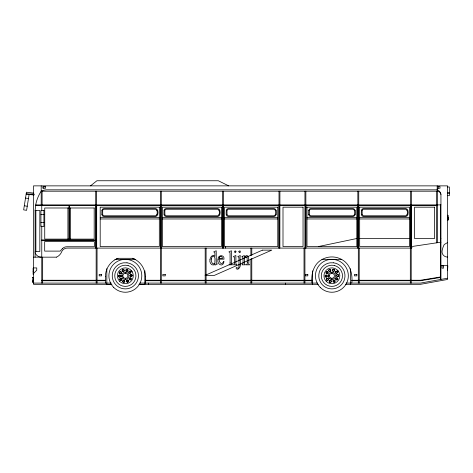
<?xml version="1.0" encoding="UTF-8"?>
<svg xmlns="http://www.w3.org/2000/svg" width="473" height="473" viewBox="0 0 473 473"><rect width="100%" height="100%" fill="white"/><g stroke="black" fill="none" stroke-linecap="round" stroke-linejoin="round"><path stroke-width="0.71" d="M35.103 257.164L35.103 210.479L35.924 203.721A37.119 37.119 0 0 1 41.198 191.198A14.066 14.066 0 0 1 46.667 189.827L437.206 189.827M447.57 270.55L447.57 265.761M101.926 210.473L102.511 209.09L103.918 208.516L155.593 208.516C158.833 208.717 158.833 216.332 155.593 216.528L103.918 216.528C100.944 216.315 102.056 212.324 101.926 210.473L102.671 210.473L103.037 209.61L103.918 209.249L155.593 209.249C157.822 209.421 157.822 215.623 155.593 215.794L103.918 215.794L102.712 214.89L102.671 210.473M164.084 210.473L164.669 209.09L166.076 208.516L217.757 208.516C220.997 208.717 220.997 216.332 217.757 216.528L166.076 216.528C163.102 216.315 164.22 212.324 164.084 210.473L164.835 210.473L165.195 209.61L166.076 209.249L217.757 209.249C219.98 209.421 219.98 215.623 217.757 215.794L166.076 215.794L164.876 214.89L164.835 210.473M226.248 210.473L226.833 209.09L228.24 208.516L274.056 208.516C277.296 208.717 277.296 216.332 274.056 216.528L228.24 216.528C225.266 216.315 226.378 212.324 226.248 210.473L226.993 210.473L227.359 209.61L228.24 209.249L274.056 209.249C276.279 209.421 276.279 215.623 274.056 215.794L228.24 215.794L227.034 214.89L226.993 210.473M308.715 210.473L309.295 209.09L310.702 208.516L353.089 208.516C356.329 208.717 356.329 216.332 353.089 216.528L310.702 216.528C307.734 216.315 308.845 212.324 308.715 210.473L309.46 210.473L309.827 209.61L310.702 209.249L353.089 209.249C355.312 209.421 355.312 215.623 353.089 215.794L310.702 215.794L309.502 214.89L309.46 210.473M361.407 210.473L361.993 209.09L363.4 208.516L405.781 208.516C409.021 208.717 409.021 216.332 405.781 216.528L363.4 216.528C360.426 216.315 361.538 212.324 361.407 210.473L362.152 210.473L362.519 209.61L363.4 209.249L405.781 209.249C408.01 209.421 408.01 215.623 405.781 215.794L363.4 215.794L362.194 214.89L362.152 210.473M33.352 269.545L33.382 272.288M447.777 218.745L447.777 215.44M447.777 217.976L447.777 217.474M33.518 273.5L36.752 270.201L36.752 267.925L33.518 267.925M90.497 185.865L96.9 180.751L218.331 180.751L228.696 185.865M447.57 242.554L444.248 244.5A20.664 20.664 0 0 0 442.084 250.927A5.185 5.185 0 0 0 443.798 255.639A5.658 5.658 0 0 0 447.57 257.04M440.381 238.516L440.942 238.362M318.359 246.575L356.808 238.516M447.57 278.225L420.473 283.096L346.124 283.067M440.381 276.995L420.408 280.258L351.8 280.258M440.381 277.48L420.408 280.743L351.8 280.743M440.942 242.182L413.573 246.267A3.027 3.027 0 0 0 411.386 248.094L67.32 248.094A6.09 6.09 0 0 0 61.857 251.352A10.258 10.258 0 0 1 56.523 257.146M34.162 194.338L29.113 194.438L26.169 193.971L34.133 194.078M437.206 186.675L439.991 186.675L439.991 188.23L437.206 188.23M447.57 187.001L449.35 187.001L449.35 195.674L447.57 195.674M41.198 191.198L437.389 191.198L437.389 242.714M447.57 192.629L449.35 192.629M447.57 193.433L449.35 193.433M35.7 204.898L440.942 204.898M35.57 205.613L437.389 205.613M305.996 207.18L356.808 207.18L356.808 246.575L306.983 246.575L306.983 207.18M358.694 207.18L409.506 207.18L409.506 246.575L359.675 246.575L359.675 207.18M35.103 210.479L39.833 210.479L39.833 251.488L35.103 251.488M156.841 210.473L157.586 210.473M218.999 210.473L219.744 210.473M275.298 210.473L276.049 210.473M354.336 210.473L355.081 210.473M407.028 210.473L407.773 210.473M40.932 214.618L43.912 214.618M101.926 214.576L102.671 214.576M156.841 214.576L157.586 214.576M164.084 214.576L164.835 214.576M218.999 214.576L219.744 214.576M226.248 214.576L226.993 214.576M275.298 214.576L276.049 214.576M308.715 214.576L309.46 214.576M354.336 214.576L355.081 214.576M361.407 214.576L362.152 214.576M407.028 214.576L407.773 214.576M100.193 217.349L159.318 217.349M162.357 217.349L221.476 217.349M224.515 217.349L277.775 217.349M306.983 217.349L356.808 217.349M359.675 217.349L409.506 217.349M447.57 217.509L447.901 217.509M447.57 217.882L447.866 217.905M447.57 217.941L447.901 217.941M447.57 218.018L447.901 218.018M447.57 218.284L447.866 218.284M447.57 218.355L447.901 218.355M447.57 218.508L447.866 218.561M447.57 218.638L447.901 218.638M447.57 218.751L447.866 218.745M447.57 218.822L447.901 218.816M100.193 218.964L159.318 218.964M162.357 218.964L221.476 218.964M224.515 218.964L277.775 218.964M306.983 218.964L356.808 218.964M359.675 218.964L409.506 218.964M447.57 218.993L447.866 218.993M447.57 219.052L447.901 219.052M447.57 219.123L447.901 219.123M447.57 219.259L447.901 219.259M447.57 219.324L447.866 219.324M447.57 219.395L447.866 219.442M447.57 219.561L447.901 219.543M447.57 219.632L447.866 219.679M447.57 219.732L447.866 219.732M447.57 219.833L447.866 219.833M447.57 220.093L447.901 220.099M40.932 222.422L43.912 222.422M359.675 238.516L409.506 238.516M41.76 239.941L96.155 239.941M41.76 240.668L96.155 240.668M33.518 257.164L56.535 257.164M116.163 259.115A19.907 19.907 0 0 1 117.96 258.311L132.724 258.311A19.961 19.961 0 0 1 134.521 259.115M114.88 259.352L135.39 259.352M321.947 259.334L341.725 259.334M440.942 265.655L447.57 265.655M447.57 270.154L447.842 265.761M33.394 271.088L33.11 271.307L33.518 271.75M122.832 275.8L121.721 275.8L121.845 276.74M329.379 275.8L328.262 275.8L328.386 276.74M33.518 277.42L32.856 277.42L32.856 282.558M32.856 277.527L33.518 277.527M33.518 277.604L33.518 281.997M33.518 277.734L32.856 277.822L33.518 277.828M32.856 279.963L33.518 279.963M41.76 280.258L105.426 280.258M145.258 280.258L311.973 280.258M32.856 280.353L33.518 280.353M41.76 280.743L105.426 280.743M145.258 280.743L311.973 280.743M32.856 281.24L33.518 281.199M32.856 281.34L33.518 281.34M32.856 282.34L33.518 282.34M33.518 283.085L111.214 283.085M139.772 283.085L317.572 283.085M139.038 284.326L318.305 284.326M345.391 284.314L420.473 284.326L447.57 279.454L447.57 185.865L33.518 185.865L33.518 284.326L111.965 284.326L106.839 284.344L106.821 268.658M139.074 284.344L144.933 284.344L144.915 270.858M437.696 191.234L437.206 191.198L437.206 185.865M34.056 195.024L29.113 194.438L26.594 210.331L23.65 209.864L26.447 192.215L33.559 193.108M25.518 198.063L28.463 198.53M24.3 205.767L27.245 206.234M337.503 270.184L338.769 271.827M130.962 270.184L132.227 271.827M437.2 189.839A5.641 5.641 0 0 1 440.937 194.462L440.942 279.419M447.978 215.316L447.978 219.963M447.901 217.456L447.901 220.164M447.777 215.12L447.777 220.164M440.381 204.898L440.381 279.519M438.187 186.675L438.187 188.23M436.49 191.198L436.49 204.898M436.461 205.613L436.461 242.85M411.439 191.198L411.386 248.094M411.214 248.094L411.214 283.096M411.019 204.898L411.019 248.094M410.854 204.898L410.854 248.094M410.54 191.198L410.54 204.898M410.316 205.613L410.316 283.096M359.22 248.094L359.22 283.096M358.747 191.198L358.747 204.898M358.694 205.613L358.694 248.094M358.321 248.094L358.321 283.096M358.156 204.898L358.156 248.094M357.848 191.198L357.848 204.898M357.623 205.613L357.623 248.094M351.8 283.096C352.799 274.174 350.257 264.123 341.843 259.541A20.244 20.244 0 0 0 321.93 259.541C313.516 264.117 310.974 274.174 311.973 283.096M350.517 268.682L350.54 284.326M331.886 272.176L331.886 273.288M331.886 278.307L331.886 279.425M312.44 283.085L312.44 284.326M312.422 270.84L312.422 284.314M305.996 205.613L305.996 248.094M305.854 191.198L305.854 204.898M305.463 205.613L305.463 248.094M304.955 191.198L304.955 204.898M304.925 205.613L304.925 283.096M304.027 248.094L304.027 283.096M285.355 283.067L285.355 284.314M279.91 191.198L279.856 248.094M279.318 204.898L279.318 248.094M279.011 191.198L279.011 204.898M278.786 205.613L278.786 248.094M251.784 248.094L251.784 255.402M251.784 258.323L251.784 283.096M250.885 248.094L250.885 255.402M250.885 259.056L250.885 283.096M225.52 246.575L225.52 248.094M223.534 205.613L223.534 248.094M223.445 191.198L223.445 204.898M222.996 204.898L222.996 248.094M222.547 191.198L222.547 204.898M222.464 205.613L222.464 248.094M206.086 248.094L206.086 283.096M205.187 248.094L205.187 283.096M161.287 191.198L161.287 204.898M161.37 205.613L161.287 283.096M160.838 204.898L160.838 248.094M160.388 191.198L160.388 204.898M160.3 205.613L160.388 283.096M148.457 283.085L148.457 284.326M145.258 276.451L145.258 283.096M125.345 272.176L125.345 273.288M125.345 278.307L125.345 279.425M105.426 276.451L105.426 283.096M97.054 248.094L97.054 283.096M96.687 205.613L96.687 248.094M96.604 191.198L96.604 204.898M96.155 204.898L96.155 283.096M95.706 191.198L95.706 204.898M95.617 205.613L95.617 248.094M70.566 207.99L70.566 239.113M69.454 205.613L69.454 239.941M68.957 205.613L68.957 239.941M67.923 207.99L67.923 239.113M43.829 186.675L43.829 188.23M42.659 257.164L42.659 283.096M42.097 191.198L42.097 204.898M41.76 204.898L41.76 210.727M41.76 226.064L41.76 283.096M41.198 185.865L41.198 204.898M35.877 210.479L35.877 251.488M33.394 270.662L33.394 271.94M33.11 268.209L33.11 274.405M41.033 257.141A6.545 6.545 0 0 1 35.079 252.582M437.696 191.246A3.719 3.719 0 0 1 440.937 194.462M105.414 276.451A19.363 19.363 0 0 1 111.392 262.533A19.961 19.961 0 0 1 117.96 258.311M132.724 258.311A19.907 19.907 0 0 1 140.647 263.946A19.363 19.363 0 0 1 145.27 276.451M247.296 262.781L247.154 264.04L246.143 264.827L249.673 264.827L248.692 263.946C249.176 261.315 248.774 251.382 244.34 257.413L244.34 255.491L241.851 256.603L241.969 256.957L242.815 256.94L243.051 259.411L243.004 263.609L241.969 264.827L245.499 264.827L244.423 263.916L244.34 257.998L245.724 256.792L247.042 257.271L247.296 262.781M239.013 265.755L238.664 268.238L238.008 268.315L236.5 267.422C235.347 268.357 237.032 269.669 238.09 269.131C242.602 266.524 239.084 259.399 240.302 255.491L237.813 256.603L238.942 257.383L239.013 265.755M211.39 258.956C210.645 260.954 212.608 265.885 214.931 263.112C214.494 261.12 216.108 256.957 213.282 256.094L212.058 256.88L211.39 258.956M218.023 259.316C216.457 264.176 223.25 268.085 224.007 261.522L223.764 261.321L222.334 263.366A1.827 1.827 0 0 1 220.69 263.207L219.502 261.717L219.07 259.174L224.007 259.174C224.681 254.338 217.615 254.681 218.023 259.316M209.982 259.718C208.9 262.592 212.501 267.316 214.931 263.81L214.931 265.105L217.409 263.987L216.279 263.177L216.22 250.749L213.737 251.861L214.872 252.665L214.931 256.248C213.808 254.841 211.567 255.627 210.887 257.099A6.74 6.74 0 0 0 209.977 259.718M230.109 262.781L230.008 263.916L229.056 264.827L232.562 264.827L231.504 263.904L231.403 262.781L231.403 250.749L228.926 251.861L230.055 252.659L230.109 262.781M234.555 262.781L234.448 263.916L233.461 264.827L236.932 264.827L235.944 263.91L235.85 255.491L233.355 256.603L234.484 257.371L234.555 262.781M235.992 251.754L235.205 252.759L234.407 251.754L235.205 250.749L235.992 251.754M238.895 251.37L239.326 252.694L240.201 252.476L240.373 251.37L239.941 250.814L238.895 251.37M219.265 257.59L219.07 258.601L222.375 258.601L222.215 257.371L221.24 256.265L220.211 256.348L219.265 257.59M118.622 275.641L118.534 275.919A1.117 1.117 0 0 0 119.935 277.172A1.117 1.117 0 0 0 120.485 275.375A1.117 1.117 0 0 0 118.622 275.641M132.15 275.682L132.068 275.96A1.117 1.117 0 0 1 130.205 276.226A1.117 1.117 0 0 1 130.749 274.429A1.117 1.117 0 0 1 132.15 275.682M325.164 275.641L325.075 275.919A1.117 1.117 0 0 0 326.476 277.172A1.117 1.117 0 0 0 327.026 275.375A1.117 1.117 0 0 0 325.164 275.641M338.692 275.682L338.609 275.96A1.117 1.117 0 0 1 336.746 276.226A1.117 1.117 0 0 1 337.296 274.429A1.117 1.117 0 0 1 338.692 275.682M120.13 278.946L120.053 279.147A0.834 0.834 0 0 0 121.023 280.17A0.834 0.834 0 0 0 121.543 278.857A0.834 0.834 0 0 0 120.13 278.946M130.631 272.454L130.554 272.655A0.834 0.834 0 0 1 129.147 272.738A0.834 0.834 0 0 1 129.661 271.431A0.834 0.834 0 0 1 130.631 272.454M326.677 278.946L326.595 279.147A0.834 0.834 0 0 0 327.564 280.17A0.834 0.834 0 0 0 328.085 278.857A0.834 0.834 0 0 0 326.677 278.946M337.178 272.454L337.095 272.655A0.834 0.834 0 0 1 335.688 272.738A0.834 0.834 0 0 1 336.208 271.431A0.834 0.834 0 0 1 337.178 272.454M62.383 248.668L60.172 251.11L44.681 251.11L44.681 241.543L94.34 241.543L94.34 246.746L66.876 246.746A6.167 6.167 0 0 0 62.377 248.668M119.959 271.774L119.728 271.951A1.117 1.117 0 0 0 120.142 273.784A1.117 1.117 0 0 0 121.626 272.637A1.117 1.117 0 0 0 119.959 271.774M130.962 279.649L130.731 279.827A1.117 1.117 0 0 1 129.058 278.964A1.117 1.117 0 0 1 130.548 277.811A1.117 1.117 0 0 1 130.962 279.649M326.5 271.774L326.269 271.951A1.117 1.117 0 0 0 326.683 273.784A1.117 1.117 0 0 0 328.173 272.637A1.117 1.117 0 0 0 326.5 271.774M337.503 279.649L337.273 279.827A1.117 1.117 0 0 1 335.599 278.964A1.117 1.117 0 0 1 337.089 277.811A1.117 1.117 0 0 1 337.503 279.649M119.273 275.345L119.09 275.463A0.834 0.834 0 0 0 119.291 276.859A0.834 0.834 0 0 0 120.473 276.09A0.834 0.834 0 0 0 119.273 275.345M131.595 276.137L131.411 276.256A0.834 0.834 0 0 1 130.217 275.511A0.834 0.834 0 0 1 131.399 274.742A0.834 0.834 0 0 1 131.595 276.137M325.82 275.345L325.637 275.463A0.834 0.834 0 0 0 325.832 276.859A0.834 0.834 0 0 0 327.014 276.09A0.834 0.834 0 0 0 325.82 275.345M338.136 276.137L337.953 276.256A0.834 0.834 0 0 1 336.758 275.511A0.834 0.834 0 0 1 337.941 274.742A0.834 0.834 0 0 1 338.136 276.137M262.432 250.134L205.057 275.375L214.405 275.375L271.78 250.134L262.432 250.134M123.287 269.397L122.992 269.409A1.117 1.117 0 0 0 122.271 271.141A1.117 1.117 0 0 0 124.145 271.07A1.117 1.117 0 0 0 123.287 269.397M329.829 269.397L329.539 269.409A1.117 1.117 0 0 0 328.812 271.141A1.117 1.117 0 0 0 330.692 271.07A1.117 1.117 0 0 0 329.829 269.397M127.692 282.192L127.403 282.204A1.117 1.117 0 0 1 126.539 280.53A1.117 1.117 0 0 1 128.419 280.454A1.117 1.117 0 0 1 127.692 282.192M334.234 282.192L333.944 282.204A1.117 1.117 0 0 1 333.081 280.53A1.117 1.117 0 0 1 334.961 280.454A1.117 1.117 0 0 1 334.234 282.192M127.006 262.811L123.589 262.822A13.096 13.096 0 0 0 114.324 282.872A13.096 13.096 0 0 0 136.413 282.795A13.096 13.096 0 0 0 127.006 262.811M333.548 262.811L330.13 262.822A13.096 13.096 0 0 0 320.865 282.872A13.096 13.096 0 0 0 342.955 282.795A13.096 13.096 0 0 0 333.548 262.811M45.633 186.675L42.848 186.675L42.848 188.23L45.633 188.23L45.633 186.675M159.318 207.18L100.193 207.18L100.193 246.575L159.318 246.575L159.318 207.18M221.476 207.18L162.357 207.18L162.357 246.575L221.476 246.575L221.476 207.18M277.775 207.18L224.515 207.18L224.515 246.575L277.775 246.575L277.775 207.18M303.045 207.18L283.002 207.18L283.002 246.575L303.045 246.575L303.045 207.18M434.581 207.18L414.531 207.18L414.531 238.516L434.581 238.516L434.581 207.18M94.186 207.99L44.734 207.99L44.734 239.113L94.186 239.113L94.186 207.99M43.912 210.479L40.932 210.479L40.932 226.561L43.912 226.561L43.912 210.479M443.503 265.802L442.013 265.802L442.013 268.173L443.503 268.173L443.503 265.802M101.612 274.405L99.2 274.405L99.2 275.871L101.612 275.871L101.612 274.405M165.26 274.405L162.842 274.405L162.842 275.871L165.26 275.871L165.26 274.405M307.811 274.405L305.392 274.405L305.392 275.871L307.811 275.871L307.811 274.405M356.849 274.405L354.431 274.405L354.431 275.871L356.849 275.871L356.849 274.405M327.204 271.916L326.985 271.904A0.834 0.834 0 0 0 326.335 273.158A0.834 0.834 0 0 0 327.748 273.217A0.834 0.834 0 0 0 327.204 271.916M336.788 279.697L336.569 279.685A0.834 0.834 0 0 1 336.025 278.384A0.834 0.834 0 0 1 337.438 278.443A0.834 0.834 0 0 1 336.788 279.697M120.662 271.916L120.444 271.904A0.834 0.834 0 0 0 119.793 273.158A0.834 0.834 0 0 0 121.2 273.217A0.834 0.834 0 0 0 120.662 271.916M130.241 279.697L130.028 279.685A0.834 0.834 0 0 1 129.484 278.384A0.834 0.834 0 0 1 130.891 278.443A0.834 0.834 0 0 1 130.241 279.697M334.63 265.566L331.886 265.205A10.595 10.595 0 0 0 322.284 280.276A10.595 10.595 0 0 0 340.004 282.612A10.595 10.595 0 0 0 334.63 265.566M128.082 265.566L125.345 265.205A10.595 10.595 0 0 0 115.743 280.276A10.595 10.595 0 0 0 133.457 282.612A10.595 10.595 0 0 0 128.082 265.566M334.251 269.504L334.015 269.332A1.117 1.117 0 0 0 332.365 270.243A1.117 1.117 0 0 0 333.885 271.348A1.117 1.117 0 0 0 334.251 269.504M329.758 282.269L329.521 282.097A1.117 1.117 0 0 1 329.882 280.252A1.117 1.117 0 0 1 331.407 281.358A1.117 1.117 0 0 1 329.758 282.269M127.704 269.504L127.474 269.332A1.117 1.117 0 0 0 125.824 270.243A1.117 1.117 0 0 0 127.343 271.348A1.117 1.117 0 0 0 127.704 269.504M123.217 282.269L122.98 282.097A1.117 1.117 0 0 1 123.341 280.252A1.117 1.117 0 0 1 124.86 281.358A1.117 1.117 0 0 1 123.217 282.269M330.32 269.917L330.148 269.787A0.834 0.834 0 0 0 328.895 270.432A0.834 0.834 0 0 0 330.006 271.295A0.834 0.834 0 0 0 330.32 269.917M333.625 281.813L333.453 281.677A0.834 0.834 0 0 1 333.767 280.306A0.834 0.834 0 0 1 334.878 281.169A0.834 0.834 0 0 1 333.625 281.813M123.778 269.917L123.607 269.787A0.834 0.834 0 0 0 122.353 270.432A0.834 0.834 0 0 0 123.465 271.295A0.834 0.834 0 0 0 123.778 269.917M127.083 281.813L126.906 281.677A0.834 0.834 0 0 1 127.219 280.306A0.834 0.834 0 0 1 128.337 281.169A0.834 0.834 0 0 1 127.083 281.813M337.462 272.034L337.367 271.762A1.117 1.117 0 0 0 335.499 271.549A1.117 1.117 0 0 0 336.096 273.329A1.117 1.117 0 0 0 337.462 272.034M326.405 279.839L326.311 279.561A1.117 1.117 0 0 1 327.677 278.266A1.117 1.117 0 0 1 328.274 280.051A1.117 1.117 0 0 1 326.405 279.839M130.915 272.034L130.826 271.762A1.117 1.117 0 0 0 128.958 271.549A1.117 1.117 0 0 0 129.555 273.329A1.117 1.117 0 0 0 130.915 272.034M119.864 279.839L119.77 279.561A1.117 1.117 0 0 1 121.135 278.266A1.117 1.117 0 0 1 121.732 280.051A1.117 1.117 0 0 1 119.864 279.839M334.31 270.219L334.257 270.006A0.834 0.834 0 0 0 332.874 269.734A0.834 0.834 0 0 0 333.211 271.106A0.834 0.834 0 0 0 334.31 270.219M329.51 281.595L329.462 281.382A0.834 0.834 0 0 1 330.562 280.495A0.834 0.834 0 0 1 330.899 281.867A0.834 0.834 0 0 1 329.51 281.595M127.769 270.219L127.716 270.006A0.834 0.834 0 0 0 126.332 269.734A0.834 0.834 0 0 0 126.669 271.106A0.834 0.834 0 0 0 127.769 270.219M122.968 281.595L122.915 281.382A0.834 0.834 0 0 1 124.015 280.495A0.834 0.834 0 0 1 124.352 281.867A0.834 0.834 0 0 1 122.968 281.595M123.571 277.574A2.507 2.507 0 0 0 127.769 276.451A2.507 2.507 0 0 0 124.695 273.376A2.507 2.507 0 0 0 123.571 277.574M122.779 278.361A3.624 3.624 0 0 0 128.845 276.74A3.624 3.624 0 0 0 124.405 272.3A3.624 3.624 0 0 0 122.779 278.361M119.722 281.417A7.946 7.946 0 0 0 133.019 277.858A7.946 7.946 0 0 0 123.287 268.126A7.946 7.946 0 0 0 119.722 281.417M113.709 287.43A16.449 16.449 0 0 0 141.232 280.057A16.449 16.449 0 0 0 121.088 259.908A16.449 16.449 0 0 0 113.709 287.43M320.256 287.43A16.449 16.449 0 0 0 347.773 280.057A16.449 16.449 0 0 0 327.629 259.908A16.449 16.449 0 0 0 320.256 287.43M326.269 281.417A7.946 7.946 0 0 0 339.561 277.858A7.946 7.946 0 0 0 329.829 268.126A7.946 7.946 0 0 0 326.269 281.417M330.633 277.97A2.507 2.507 0 0 0 334.393 275.8A2.507 2.507 0 0 0 330.633 273.625A2.507 2.507 0 0 0 330.633 277.97M329.32 278.361A3.624 3.624 0 0 0 335.387 276.74A3.624 3.624 0 0 0 330.946 272.3A3.624 3.624 0 0 0 329.32 278.361"/></g></svg>
